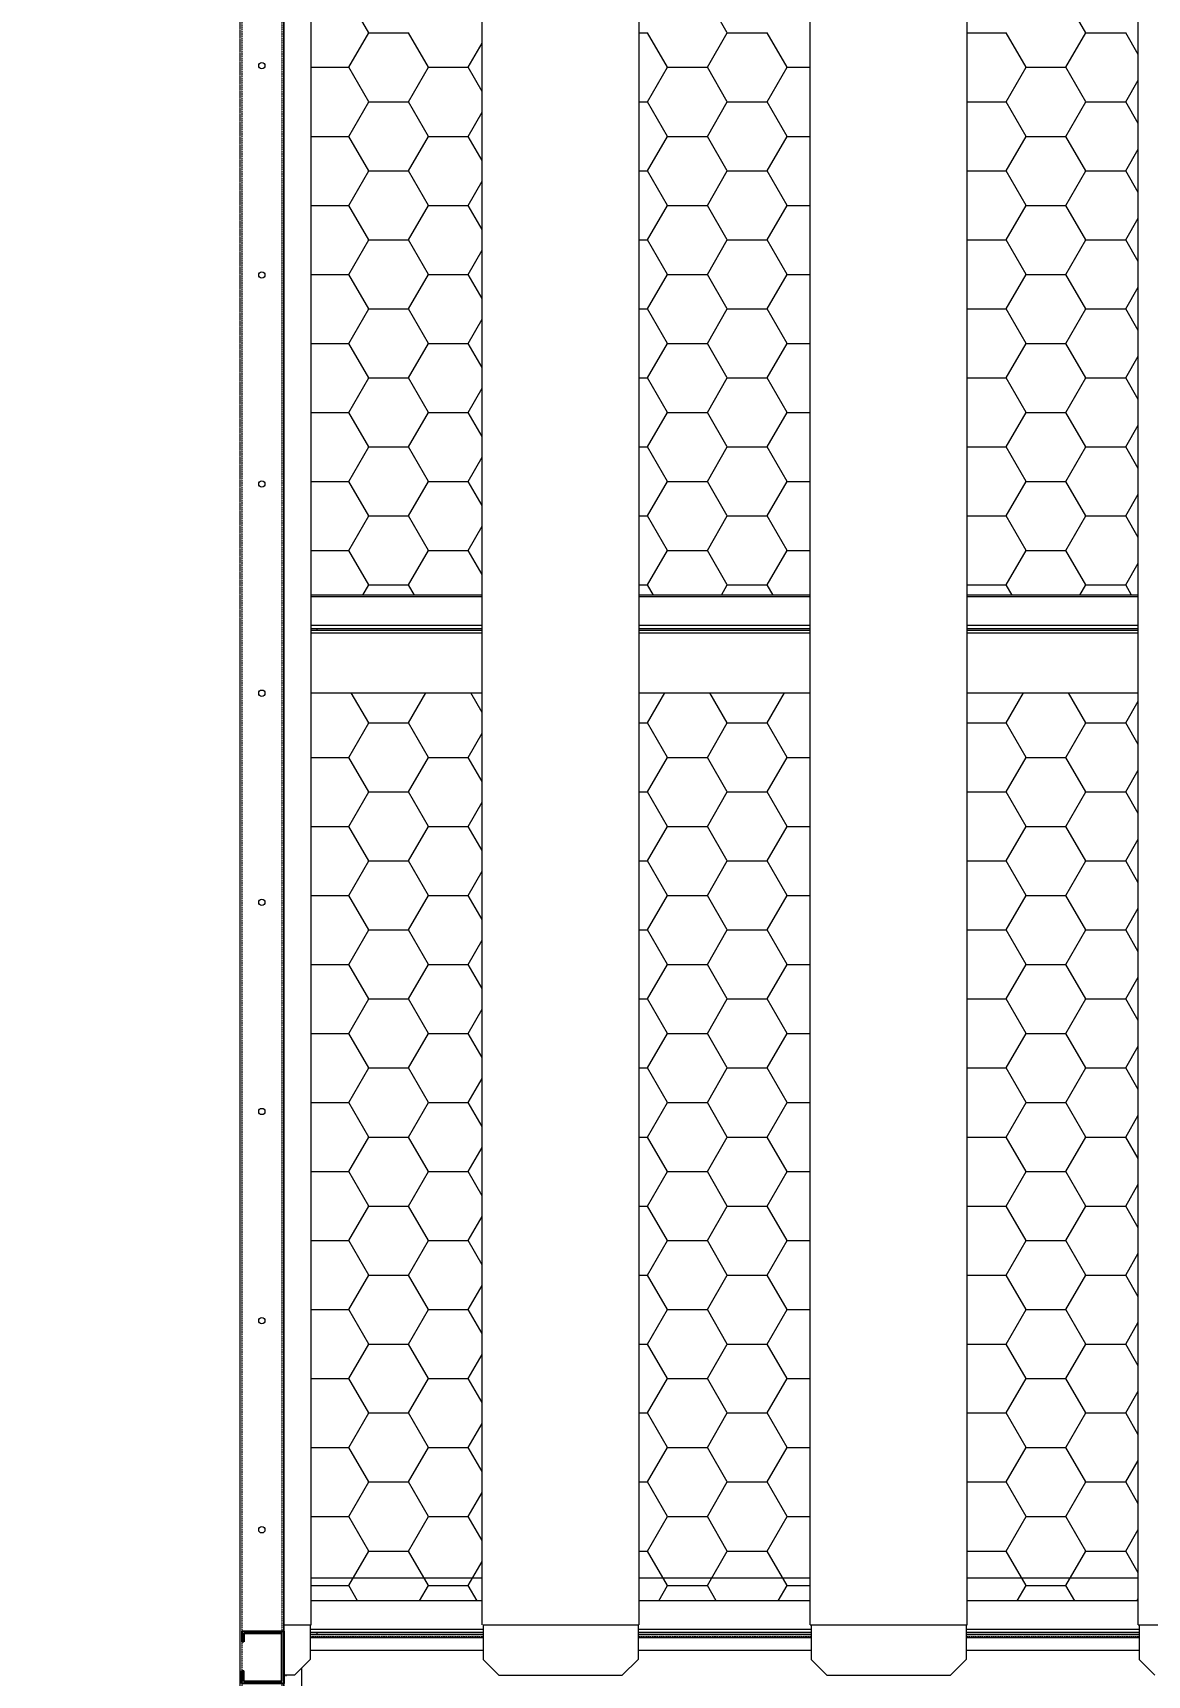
# Model space of a CAD drawing. Header units: millimetres. Extents: x -662642 to 33419, y -141169 to 23423.
# Drawn here: x 4515 to 5581, y 9571 to 11142 of the extents above; entities that cross this region are included whole.
import ezdxf

# ---------------------------------------------------------------- set-up
doc = ezdxf.new("R2010")
doc.units = ezdxf.units.MM
for name, pattern in [('CENTER', [2, 1.25, -0.25, 0.25, -0.25]), ('HIDDEN', [0.375, 0.25, -0.125]), ('HIDDENX2', [0.75, 0.5, -0.25])]:
    doc.linetypes.add(name, pattern=pattern)
doc.layers.add('center', color=1, linetype='CENTER')
doc.layers.add('HIDD', color=2, linetype='HIDDENX2')
doc.styles.get("Standard").update_dxf_attribs({"font": 'arial.ttf'})
doc.dimstyles.new('1.40', dxfattribs={"dimscale": 20, "dimtxt": 1.5, "dimasz": 1, "dimexe": 0.5, "dimexo": 0.5, "dimgap": 0.5, "dimtad": 1, "dimdec": 0, "dimzin": 0, "dimdsep": 46, "dimtxsty": 'Standard', "dimcen": 0, "dimclrd": 2, "dimclre": 2, "dimclrt": 3, "dimadec": 0, "dimazin": 0, "dimtfac": 1, "dimtdec": 0, "dimtmove": 0, "dimatfit": 0, "dimfxl": 1, "dimtolj": 1, "dimtzin": 0, "dimlwd": -1, "dimlwe": -1, "dimarcsym": 0})

# ---------------------------------------------------------------- blocks, each defined once
blk = doc.blocks.new('*D94')
at = {"color": 2, "transparency": 16777216}
for p, q in [((4613.4, 12710.2), (3672.7, 12710.2)), ((3682.7, 12590.2), (3682.7, 9230.2)), ((4613.4, 9110.2), (3672.7, 9110.2))]:
    blk.add_line(p, q, dxfattribs=at)
for points in [[(3662.7, 12590.2), (3702.7, 12590.2), (3682.7, 12710.2)], [(3662.7, 9230.2), (3702.7, 9230.2), (3682.7, 9110.2)]]:
    blk.add_solid(points, dxfattribs=at)
at = {"layer": 'Defpoints', "color": 0, "transparency": 16777216}
for p in [(4713.4, 12710.2), (3682.7, 9110.2), (4713.4, 9110.2)]:
    blk.add_point(p, dxfattribs=at)
at = {"color": 3, "lineweight": 5, "transparency": 16777216, "insert": (3551.2, 10910.2), "char_height": 140, "attachment_point": 5, "rotation": 90}
blk.add_mtext('\\A1;3600', dxfattribs=at)
blk = doc.blocks.new('435')
for p, q in [((-131382, 21088.8), (-131342, 21088.8)), ((-131382, 21088.8), (-131382, 21078.8)), ((-131380, 21078.8), (-131382, 21078.8)), ((-131380, 21086.8), (-131344, 21086.8)), ((-131380, 21086.8), (-131380, 21078.8)), ((-131344, 21086.8), (-131344, 21040.8)), ((-131342, 21088.8), (-131342, 21038.8)), ((-131342, 21088.8), (-131342, 21038.8)), ((-131382, 21038.8), (-131382, 21050.8)), ((-131382, 21050.8), (-131380, 21050.8)), ((-131380, 21040.8), (-131380, 21050.8)), ((-131342, 21038.8), (-131382, 21038.8)), ((-131344, 21040.8), (-131380, 21040.8))]:
    blk.add_line(p, q)
blk = doc.blocks.new('3')
at = {"color": 7, "lineweight": 20}
for p, q in [((4755.4, 12473.6), (4755.4, 9615)), ((4945.1, 10603.9), (4781.6, 10603.9)), ((4945.1, 10602.3), (4781.6, 10602.3)), ((5258.8, 10603.9), (5095.1, 10603.9)), ((5258.8, 10602.3), (5095.1, 10602.3)), ((5572.4, 10603.9), (5408.8, 10603.9)), ((5572.4, 10602.3), (5408.8, 10602.3)), ((4781.6, 10575.2), (4945.1, 10575.2)), ((4781.6, 10572.2), (4945.1, 10572.2)), ((4781.6, 10570.5), (4945.1, 10570.5)), ((5095.1, 10575.2), (5258.8, 10575.2)), ((5095.1, 10572.2), (5258.8, 10572.2)), ((5095.1, 10570.5), (5258.8, 10570.5)), ((5408.8, 10575.2), (5572.4, 10575.2)), ((5408.8, 10572.2), (5572.4, 10572.2)), ((5408.8, 10570.5), (5572.4, 10570.5)), ((4781.6, 10567.9), (4945.1, 10567.9)), ((5095.1, 10567.9), (5258.8, 10567.9)), ((5408.8, 10567.9), (5572.4, 10567.9)), ((4781.6, 10510.6), (4945.1, 10510.6)), ((4781.6, 10510.5), (4945.1, 10510.5)), ((4945.1, 10510.3), (4781.6, 10510.3)), ((5095.1, 10510.6), (5258.8, 10510.6)), ((5095.1, 10510.5), (5258.8, 10510.5)), ((5258.8, 10510.3), (5095.1, 10510.3)), ((5408.8, 10510.6), (5572.4, 10510.6)), ((5408.8, 10510.5), (5572.4, 10510.5)), ((5572.4, 10510.3), (5408.8, 10510.3)), ((4945.1, 9663.9), (4781.6, 9663.9)), ((5258.8, 9663.9), (5095.1, 9663.9)), ((5572.4, 9663.9), (5408.8, 9663.9)), ((4945.1, 9642.3), (4781.6, 9642.3)), ((5258.8, 9642.3), (5095.1, 9642.3)), ((5572.4, 9642.3), (5408.8, 9642.3)), ((4780.6, 9615.2), (4946.1, 9615.2)), ((4780.6, 9612.2), (4946.1, 9612.2)), ((5094.1, 9615.2), (5259.8, 9615.2)), ((5094.1, 9612.2), (5259.8, 9612.2)), ((5407.8, 9615.2), (5573.4, 9615.2)), ((5407.8, 9612.2), (5573.4, 9612.2)), ((4946.1, 9610.2), (4780.6, 9610.2)), ((4946.1, 9606.8), (4780.6, 9606.8)), ((5259.8, 9610.2), (5094.1, 9610.2)), ((5259.8, 9606.8), (5094.1, 9606.8)), ((5573.4, 9610.2), (5407.8, 9610.2)), ((5573.4, 9606.8), (5407.8, 9606.8))]:
    blk.add_line(p, q, dxfattribs=at)
at = {"lineweight": 20}
for p, q in [((4755.4, 9110.2), (4755.4, 12277.2)), ((4781.6, 9619.2), (4781.6, 12277.2)), ((4945.1, 9619.2), (4945.1, 12277.2)), ((5095.1, 9619.2), (5095.1, 12277.2)), ((5258.8, 9619.2), (5258.8, 12277.2)), ((5408.8, 9619.2), (5408.8, 12277.2)), ((5572.4, 9619.2), (5572.4, 12277.2)), ((4755.4, 9619.2), (4781.6, 9619.2)), ((4780.6, 9619.2), (4780.6, 9586.2)), ((4946.1, 9619.2), (4946.1, 9586.2)), ((4946.1, 9619.2), (5094.1, 9619.2)), ((5094.1, 9619.2), (5094.1, 9586.2)), ((5258.8, 9619.2), (5408.8, 9619.2)), ((5259.8, 9619.2), (5259.8, 9586.2)), ((5407.8, 9619.2), (5407.8, 9586.2)), ((5572.4, 9619.2), (5722.4, 9619.2)), ((5573.4, 9619.2), (5573.4, 9586.2)), ((4780.6, 9586.2), (4765.6, 9571.2)), ((4946.1, 9586.2), (4961.1, 9571.2)), ((5094.1, 9586.2), (5079.1, 9571.2)), ((5259.8, 9586.2), (5274.8, 9571.2)), ((5407.8, 9586.2), (5392.8, 9571.2)), ((5573.4, 9586.2), (5588.4, 9571.2)), ((4765.6, 9571.2), (4755.4, 9571.2)), ((4961.1, 9571.2), (5079.1, 9571.2)), ((5274.8, 9571.2), (5392.8, 9571.2))]:
    blk.add_line(p, q, dxfattribs=at)
at = {"color": 7, "linetype": 'Continuous', "lineweight": 20}
for p, q in [((4836.6, 11141.7), (4817.5, 11174.7)), ((5179.5, 11141.7), (5160.4, 11174.7)), ((5522.4, 11141.7), (5503.3, 11174.7)), ((4817.5, 11108.7), (4836.6, 11141.7)), ((4836.6, 11141.7), (4874.7, 11141.7)), ((4893.7, 11108.7), (4874.7, 11141.7)), ((5095.1, 11141.7), (5103.3, 11141.7)), ((5122.3, 11108.7), (5103.3, 11141.7)), ((5160.4, 11108.7), (5179.5, 11141.7)), ((5179.5, 11141.7), (5217.6, 11141.7)), ((5236.6, 11108.7), (5217.6, 11141.7)), ((5408.8, 11141.7), (5446.2, 11141.7)), ((5465.2, 11108.7), (5446.2, 11141.7)), ((5503.3, 11108.7), (5522.4, 11141.7)), ((5522.4, 11141.7), (5560.5, 11141.7)), ((5572.4, 11120.9), (5560.5, 11141.7)), ((4931.8, 11108.7), (4945.1, 11131.8)), ((4781.6, 11108.7), (4817.5, 11108.7)), ((4836.6, 11075.7), (4817.5, 11108.7)), ((4874.7, 11075.7), (4893.7, 11108.7)), ((4893.7, 11108.7), (4931.8, 11108.7)), ((4945.1, 11085.6), (4931.8, 11108.7)), ((5103.3, 11075.7), (5122.3, 11108.7)), ((5122.3, 11108.7), (5160.4, 11108.7)), ((5179.5, 11075.7), (5160.4, 11108.7)), ((5217.6, 11075.7), (5236.6, 11108.7)), ((5236.6, 11108.7), (5258.8, 11108.7)), ((5446.2, 11075.7), (5465.2, 11108.7)), ((5465.2, 11108.7), (5503.3, 11108.7)), ((5522.4, 11075.7), (5503.3, 11108.7)), ((5560.5, 11075.7), (5572.4, 11096.4)), ((4817.5, 11042.7), (4836.6, 11075.7)), ((4836.6, 11075.7), (4874.7, 11075.7)), ((4893.7, 11042.7), (4874.7, 11075.7)), ((5095.1, 11075.7), (5103.3, 11075.7)), ((5122.3, 11042.7), (5103.3, 11075.7)), ((5160.4, 11042.7), (5179.5, 11075.7)), ((5179.5, 11075.7), (5217.6, 11075.7)), ((5236.6, 11042.7), (5217.6, 11075.7)), ((5408.8, 11075.7), (5446.2, 11075.7)), ((5465.2, 11042.7), (5446.2, 11075.7)), ((5503.3, 11042.7), (5522.4, 11075.7)), ((5522.4, 11075.7), (5560.5, 11075.7)), ((5572.4, 11054.9), (5560.5, 11075.7)), ((4931.8, 11042.7), (4945.1, 11065.8)), ((4781.6, 11042.7), (4817.5, 11042.7)), ((4836.6, 11009.7), (4817.5, 11042.7)), ((4874.7, 11009.7), (4893.7, 11042.7)), ((4893.7, 11042.7), (4931.8, 11042.7)), ((4945.1, 11019.6), (4931.8, 11042.7)), ((5103.3, 11009.7), (5122.3, 11042.7)), ((5122.3, 11042.7), (5160.4, 11042.7)), ((5179.5, 11009.7), (5160.4, 11042.7)), ((5217.6, 11009.7), (5236.6, 11042.7)), ((5236.6, 11042.7), (5258.8, 11042.7)), ((5446.2, 11009.7), (5465.2, 11042.7)), ((5465.2, 11042.7), (5503.3, 11042.7)), ((5522.4, 11009.7), (5503.3, 11042.7)), ((5560.5, 11009.7), (5572.4, 11030.4)), ((4817.5, 10976.7), (4836.6, 11009.7)), ((4836.6, 11009.7), (4874.7, 11009.7)), ((4893.7, 10976.7), (4874.7, 11009.7)), ((5095.1, 11009.7), (5103.3, 11009.7)), ((5122.3, 10976.7), (5103.3, 11009.7)), ((5160.4, 10976.7), (5179.5, 11009.7)), ((5179.5, 11009.7), (5217.6, 11009.7)), ((5236.6, 10976.7), (5217.6, 11009.7)), ((5408.8, 11009.7), (5446.2, 11009.7)), ((5465.2, 10976.7), (5446.2, 11009.7)), ((5503.3, 10976.7), (5522.4, 11009.7)), ((5522.4, 11009.7), (5560.5, 11009.7)), ((5572.4, 10988.9), (5560.5, 11009.7)), ((4931.8, 10976.7), (4945.1, 10999.8)), ((4781.6, 10976.7), (4817.5, 10976.7)), ((4836.6, 10943.7), (4817.5, 10976.7)), ((4874.7, 10943.7), (4893.7, 10976.7)), ((4893.7, 10976.7), (4931.8, 10976.7)), ((4945.1, 10953.6), (4931.8, 10976.7)), ((5103.3, 10943.7), (5122.3, 10976.7)), ((5122.3, 10976.7), (5160.4, 10976.7)), ((5179.5, 10943.7), (5160.4, 10976.7)), ((5217.6, 10943.7), (5236.6, 10976.7)), ((5236.6, 10976.7), (5258.8, 10976.7)), ((5446.2, 10943.7), (5465.2, 10976.7)), ((5465.2, 10976.7), (5503.3, 10976.7)), ((5522.4, 10943.7), (5503.3, 10976.7)), ((5560.5, 10943.7), (5572.4, 10964.4)), ((4817.5, 10910.7), (4836.6, 10943.7)), ((4836.6, 10943.7), (4874.7, 10943.7)), ((4893.7, 10910.7), (4874.7, 10943.7)), ((4931.8, 10910.7), (4945.1, 10933.8)), ((5095.1, 10943.7), (5103.3, 10943.7)), ((5122.3, 10910.7), (5103.3, 10943.7)), ((5160.4, 10910.7), (5179.5, 10943.7)), ((5179.5, 10943.7), (5217.6, 10943.7)), ((5236.6, 10910.7), (5217.6, 10943.7)), ((5408.8, 10943.7), (5446.2, 10943.7)), ((5465.2, 10910.7), (5446.2, 10943.7)), ((5503.3, 10910.7), (5522.4, 10943.7)), ((5522.4, 10943.7), (5560.5, 10943.7)), ((5572.4, 10923), (5560.5, 10943.7)), ((4781.6, 10910.7), (4817.5, 10910.7)), ((4836.6, 10877.7), (4817.5, 10910.7)), ((4874.7, 10877.7), (4893.7, 10910.7)), ((4893.7, 10910.7), (4931.8, 10910.7)), ((4945.1, 10887.6), (4931.8, 10910.7)), ((5103.3, 10877.7), (5122.3, 10910.7)), ((5122.3, 10910.7), (5160.4, 10910.7)), ((5179.5, 10877.7), (5160.4, 10910.7)), ((5217.6, 10877.7), (5236.6, 10910.7)), ((5236.6, 10910.7), (5258.8, 10910.7)), ((5446.2, 10877.7), (5465.2, 10910.7)), ((5465.2, 10910.7), (5503.3, 10910.7)), ((5522.4, 10877.7), (5503.3, 10910.7)), ((5560.5, 10877.7), (5572.4, 10898.5)), ((4817.5, 10844.7), (4836.6, 10877.7)), ((4836.6, 10877.7), (4874.7, 10877.7)), ((4893.7, 10844.7), (4874.7, 10877.7)), ((5095.1, 10877.7), (5103.3, 10877.7)), ((5122.3, 10844.7), (5103.3, 10877.7)), ((5160.4, 10844.7), (5179.5, 10877.7)), ((5179.5, 10877.7), (5217.6, 10877.7)), ((5236.6, 10844.7), (5217.6, 10877.7)), ((5408.8, 10877.7), (5446.2, 10877.7)), ((5465.2, 10844.7), (5446.2, 10877.7)), ((5503.3, 10844.7), (5522.4, 10877.7)), ((5522.4, 10877.7), (5560.5, 10877.7)), ((5572.4, 10857), (5560.5, 10877.7)), ((4931.8, 10844.7), (4945.1, 10867.8)), ((4781.6, 10844.7), (4817.5, 10844.7)), ((4836.6, 10811.7), (4817.5, 10844.7)), ((4874.7, 10811.7), (4893.7, 10844.7)), ((4893.7, 10844.7), (4931.8, 10844.7)), ((4945.1, 10821.6), (4931.8, 10844.7)), ((5103.3, 10811.7), (5122.3, 10844.7)), ((5122.3, 10844.7), (5160.4, 10844.7)), ((5179.5, 10811.7), (5160.4, 10844.7)), ((5217.6, 10811.7), (5236.6, 10844.7)), ((5236.6, 10844.7), (5258.8, 10844.7)), ((5446.2, 10811.7), (5465.2, 10844.7)), ((5465.2, 10844.7), (5503.3, 10844.7)), ((5522.4, 10811.7), (5503.3, 10844.7)), ((5560.5, 10811.7), (5572.4, 10832.5)), ((4817.5, 10778.7), (4836.6, 10811.7)), ((4836.6, 10811.7), (4874.7, 10811.7)), ((4893.7, 10778.7), (4874.7, 10811.7)), ((5095.1, 10811.7), (5103.3, 10811.7)), ((5122.3, 10778.7), (5103.3, 10811.7)), ((5160.4, 10778.7), (5179.5, 10811.7)), ((5179.5, 10811.7), (5217.6, 10811.7)), ((5236.6, 10778.7), (5217.6, 10811.7)), ((5408.8, 10811.7), (5446.2, 10811.7)), ((5465.2, 10778.7), (5446.2, 10811.7)), ((5503.3, 10778.7), (5522.4, 10811.7)), ((5522.4, 10811.7), (5560.5, 10811.7)), ((5572.4, 10791), (5560.5, 10811.7)), ((4931.8, 10778.7), (4945.1, 10801.8)), ((4781.6, 10778.7), (4817.5, 10778.7)), ((4836.6, 10745.7), (4817.5, 10778.7)), ((4874.7, 10745.7), (4893.7, 10778.7)), ((4893.7, 10778.7), (4931.8, 10778.7)), ((4945.1, 10755.6), (4931.8, 10778.7)), ((5103.3, 10745.7), (5122.3, 10778.7)), ((5122.3, 10778.7), (5160.4, 10778.7)), ((5179.5, 10745.7), (5160.4, 10778.7)), ((5217.6, 10745.7), (5236.6, 10778.7)), ((5236.6, 10778.7), (5258.8, 10778.7)), ((5446.2, 10745.7), (5465.2, 10778.7)), ((5465.2, 10778.7), (5503.3, 10778.7)), ((5522.4, 10745.7), (5503.3, 10778.7)), ((5560.5, 10745.7), (5572.4, 10766.5)), ((4817.5, 10712.7), (4836.6, 10745.7)), ((4836.6, 10745.7), (4874.7, 10745.7)), ((4893.7, 10712.7), (4874.7, 10745.7)), ((5095.1, 10745.7), (5103.3, 10745.7)), ((5122.3, 10712.7), (5103.3, 10745.7)), ((5160.4, 10712.7), (5179.5, 10745.7)), ((5179.5, 10745.7), (5217.6, 10745.7)), ((5236.6, 10712.7), (5217.6, 10745.7)), ((5408.8, 10745.7), (5446.2, 10745.7)), ((5465.2, 10712.7), (5446.2, 10745.7)), ((5503.3, 10712.7), (5522.4, 10745.7)), ((5522.4, 10745.7), (5560.5, 10745.7)), ((5572.4, 10725), (5560.5, 10745.7)), ((4931.8, 10712.7), (4945.1, 10735.8)), ((4781.6, 10712.7), (4817.5, 10712.7)), ((4836.6, 10679.7), (4817.5, 10712.7)), ((4874.7, 10679.7), (4893.7, 10712.7)), ((4893.7, 10712.7), (4931.8, 10712.7)), ((4945.1, 10689.6), (4931.8, 10712.7)), ((5103.3, 10679.7), (5122.3, 10712.7)), ((5122.3, 10712.7), (5160.4, 10712.7)), ((5179.5, 10679.7), (5160.4, 10712.7)), ((5217.6, 10679.7), (5236.6, 10712.7)), ((5236.6, 10712.7), (5258.8, 10712.7)), ((5446.2, 10679.7), (5465.2, 10712.7)), ((5465.2, 10712.7), (5503.3, 10712.7)), ((5522.4, 10679.7), (5503.3, 10712.7)), ((5560.5, 10679.7), (5572.4, 10700.5)), ((4817.5, 10646.7), (4836.6, 10679.7)), ((4836.6, 10679.7), (4874.7, 10679.7)), ((4893.7, 10646.7), (4874.7, 10679.7)), ((5095.1, 10679.7), (5103.3, 10679.7)), ((5122.3, 10646.7), (5103.3, 10679.7)), ((5160.4, 10646.7), (5179.5, 10679.7)), ((5179.5, 10679.7), (5217.6, 10679.7)), ((5236.6, 10646.7), (5217.6, 10679.7)), ((5408.8, 10679.7), (5446.2, 10679.7)), ((5465.2, 10646.7), (5446.2, 10679.7)), ((5503.3, 10646.7), (5522.4, 10679.7)), ((5522.4, 10679.7), (5560.5, 10679.7)), ((5572.4, 10659), (5560.5, 10679.7)), ((4931.8, 10646.7), (4945.1, 10669.8)), ((4781.6, 10646.7), (4817.5, 10646.7)), ((4836.6, 10613.7), (4817.5, 10646.7)), ((4874.7, 10613.7), (4893.7, 10646.7)), ((4893.7, 10646.7), (4931.8, 10646.7)), ((4945.1, 10623.7), (4931.8, 10646.7)), ((5103.3, 10613.7), (5122.3, 10646.7)), ((5122.3, 10646.7), (5160.4, 10646.7)), ((5179.5, 10613.7), (5160.4, 10646.7)), ((5217.6, 10613.7), (5236.6, 10646.7)), ((5236.6, 10646.7), (5258.8, 10646.7)), ((5446.2, 10613.7), (5465.2, 10646.7)), ((5465.2, 10646.7), (5503.3, 10646.7)), ((5522.4, 10613.7), (5503.3, 10646.7)), ((5560.5, 10613.7), (5572.4, 10634.5)), ((4830.9, 10603.9), (4836.6, 10613.7)), ((4836.6, 10613.7), (4874.7, 10613.7)), ((4880.3, 10603.9), (4874.7, 10613.7)), ((5095.1, 10613.7), (5103.3, 10613.7)), ((5108.9, 10603.9), (5103.3, 10613.7)), ((5173.8, 10603.9), (5179.5, 10613.7)), ((5179.5, 10613.7), (5217.6, 10613.7)), ((5223.2, 10603.9), (5217.6, 10613.7)), ((5408.8, 10613.7), (5446.2, 10613.7)), ((5451.8, 10603.9), (5446.2, 10613.7)), ((5516.7, 10603.9), (5522.4, 10613.7)), ((5522.4, 10613.7), (5560.5, 10613.7)), ((5566.1, 10603.9), (5560.5, 10613.7)), ((4836.6, 10481.8), (4819.9, 10510.6)), ((4874.7, 10481.8), (4891.3, 10510.6)), ((4945.1, 10491.7), (4934.2, 10510.6)), ((5103.3, 10481.8), (5119.9, 10510.6)), ((5179.5, 10481.8), (5162.8, 10510.6)), ((5217.6, 10481.8), (5234.2, 10510.6)), ((5446.2, 10481.8), (5462.8, 10510.6)), ((5522.4, 10481.8), (5505.7, 10510.6)), ((5560.5, 10481.8), (5572.4, 10502.5)), ((4817.5, 10448.8), (4836.6, 10481.8)), ((4836.6, 10481.8), (4874.7, 10481.8)), ((4893.7, 10448.8), (4874.7, 10481.8)), ((5095.1, 10481.8), (5103.3, 10481.8)), ((5122.3, 10448.8), (5103.3, 10481.8)), ((5160.4, 10448.8), (5179.5, 10481.8)), ((5179.5, 10481.8), (5217.6, 10481.8)), ((5236.6, 10448.8), (5217.6, 10481.8)), ((5408.8, 10481.8), (5446.2, 10481.8)), ((5465.2, 10448.8), (5446.2, 10481.8)), ((5503.3, 10448.8), (5522.4, 10481.8)), ((5522.4, 10481.8), (5560.5, 10481.8)), ((5572.4, 10461), (5560.5, 10481.8)), ((4931.8, 10448.8), (4945.1, 10471.9)), ((4781.6, 10448.8), (4817.5, 10448.8)), ((4836.6, 10415.8), (4817.5, 10448.8)), ((4874.7, 10415.8), (4893.7, 10448.8)), ((4893.7, 10448.8), (4931.8, 10448.8)), ((4945.1, 10425.7), (4931.8, 10448.8)), ((5103.3, 10415.8), (5122.3, 10448.8)), ((5122.3, 10448.8), (5160.4, 10448.8)), ((5179.5, 10415.8), (5160.4, 10448.8)), ((5217.6, 10415.8), (5236.6, 10448.8)), ((5236.6, 10448.8), (5258.8, 10448.8)), ((5446.2, 10415.8), (5465.2, 10448.8)), ((5465.2, 10448.8), (5503.3, 10448.8)), ((5522.4, 10415.8), (5503.3, 10448.8)), ((5560.5, 10415.8), (5572.4, 10436.5)), ((4817.5, 10382.8), (4836.6, 10415.8)), ((4836.6, 10415.8), (4874.7, 10415.8)), ((4893.7, 10382.8), (4874.7, 10415.8)), ((5095.1, 10415.8), (5103.3, 10415.8)), ((5122.3, 10382.8), (5103.3, 10415.8)), ((5160.4, 10382.8), (5179.5, 10415.8)), ((5179.5, 10415.8), (5217.6, 10415.8)), ((5236.6, 10382.8), (5217.6, 10415.8)), ((5408.8, 10415.8), (5446.2, 10415.8)), ((5465.2, 10382.8), (5446.2, 10415.8)), ((5503.3, 10382.8), (5522.4, 10415.8)), ((5522.4, 10415.8), (5560.5, 10415.8)), ((5572.4, 10395), (5560.5, 10415.8)), ((4931.8, 10382.8), (4945.1, 10405.9)), ((4781.6, 10382.8), (4817.5, 10382.8)), ((4836.6, 10349.8), (4817.5, 10382.8)), ((4874.7, 10349.8), (4893.7, 10382.8)), ((4893.7, 10382.8), (4931.8, 10382.8)), ((4945.1, 10359.7), (4931.8, 10382.8)), ((5103.3, 10349.8), (5122.3, 10382.8)), ((5122.3, 10382.8), (5160.4, 10382.8)), ((5179.5, 10349.8), (5160.4, 10382.8)), ((5217.6, 10349.8), (5236.6, 10382.8)), ((5236.6, 10382.8), (5258.8, 10382.8)), ((5446.2, 10349.8), (5465.2, 10382.8)), ((5465.2, 10382.8), (5503.3, 10382.8)), ((5522.4, 10349.8), (5503.3, 10382.8)), ((5560.5, 10349.8), (5572.4, 10370.5)), ((4817.5, 10316.8), (4836.6, 10349.8)), ((4836.6, 10349.8), (4874.7, 10349.8)), ((4893.7, 10316.8), (4874.7, 10349.8)), ((5095.1, 10349.8), (5103.3, 10349.8)), ((5122.3, 10316.8), (5103.3, 10349.8)), ((5160.4, 10316.8), (5179.5, 10349.8)), ((5179.5, 10349.8), (5217.6, 10349.8)), ((5236.6, 10316.8), (5217.6, 10349.8)), ((5408.8, 10349.8), (5446.2, 10349.8)), ((5465.2, 10316.8), (5446.2, 10349.8)), ((5503.3, 10316.8), (5522.4, 10349.8)), ((5522.4, 10349.8), (5560.5, 10349.8)), ((5572.4, 10329), (5560.5, 10349.8)), ((4931.8, 10316.8), (4945.1, 10339.9)), ((4781.6, 10316.8), (4817.5, 10316.8)), ((4836.6, 10283.8), (4817.5, 10316.8)), ((4874.7, 10283.8), (4893.7, 10316.8)), ((4893.7, 10316.8), (4931.8, 10316.8)), ((4945.1, 10293.7), (4931.8, 10316.8)), ((5103.3, 10283.8), (5122.3, 10316.8)), ((5122.3, 10316.8), (5160.4, 10316.8)), ((5179.5, 10283.8), (5160.4, 10316.8)), ((5217.6, 10283.8), (5236.6, 10316.8)), ((5236.6, 10316.8), (5258.8, 10316.8)), ((5446.2, 10283.8), (5465.2, 10316.8)), ((5465.2, 10316.8), (5503.3, 10316.8)), ((5522.4, 10283.8), (5503.3, 10316.8)), ((5560.5, 10283.8), (5572.4, 10304.5)), ((4817.5, 10250.8), (4836.6, 10283.8)), ((4836.6, 10283.8), (4874.7, 10283.8)), ((4893.7, 10250.8), (4874.7, 10283.8)), ((4931.8, 10250.8), (4945.1, 10273.9)), ((5095.1, 10283.8), (5103.3, 10283.8)), ((5122.3, 10250.8), (5103.3, 10283.8)), ((5160.4, 10250.8), (5179.5, 10283.8)), ((5179.5, 10283.8), (5217.6, 10283.8)), ((5236.6, 10250.8), (5217.6, 10283.8)), ((5408.8, 10283.8), (5446.2, 10283.8)), ((5465.2, 10250.8), (5446.2, 10283.8)), ((5503.3, 10250.8), (5522.4, 10283.8)), ((5522.4, 10283.8), (5560.5, 10283.8)), ((5572.4, 10263), (5560.5, 10283.8)), ((4781.6, 10250.8), (4817.5, 10250.8)), ((4836.6, 10217.8), (4817.5, 10250.8)), ((4874.7, 10217.8), (4893.7, 10250.8)), ((4893.7, 10250.8), (4931.8, 10250.8)), ((4945.1, 10227.7), (4931.8, 10250.8)), ((5103.3, 10217.8), (5122.3, 10250.8)), ((5122.3, 10250.8), (5160.4, 10250.8)), ((5179.5, 10217.8), (5160.4, 10250.8)), ((5217.6, 10217.8), (5236.6, 10250.8)), ((5236.6, 10250.8), (5258.8, 10250.8)), ((5446.2, 10217.8), (5465.2, 10250.8)), ((5465.2, 10250.8), (5503.3, 10250.8)), ((5522.4, 10217.8), (5503.3, 10250.8)), ((5560.5, 10217.8), (5572.4, 10238.5)), ((4817.5, 10184.8), (4836.6, 10217.8)), ((4836.6, 10217.8), (4874.7, 10217.8)), ((4893.7, 10184.8), (4874.7, 10217.8)), ((5095.1, 10217.8), (5103.3, 10217.8)), ((5122.3, 10184.8), (5103.3, 10217.8)), ((5160.4, 10184.8), (5179.5, 10217.8)), ((5179.5, 10217.8), (5217.6, 10217.8)), ((5236.6, 10184.8), (5217.6, 10217.8)), ((5408.8, 10217.8), (5446.2, 10217.8)), ((5465.2, 10184.8), (5446.2, 10217.8)), ((5503.3, 10184.8), (5522.4, 10217.8)), ((5522.4, 10217.8), (5560.5, 10217.8)), ((5572.4, 10197.1), (5560.5, 10217.8)), ((4931.8, 10184.8), (4945.1, 10207.9)), ((4781.6, 10184.8), (4817.5, 10184.8)), ((4836.6, 10151.8), (4817.5, 10184.8)), ((4874.7, 10151.8), (4893.7, 10184.8)), ((4893.7, 10184.8), (4931.8, 10184.8)), ((4945.1, 10161.7), (4931.8, 10184.8)), ((5103.3, 10151.8), (5122.3, 10184.8)), ((5122.3, 10184.8), (5160.4, 10184.8)), ((5179.5, 10151.8), (5160.4, 10184.8)), ((5217.6, 10151.8), (5236.6, 10184.8)), ((5236.6, 10184.8), (5258.8, 10184.8)), ((5446.2, 10151.8), (5465.2, 10184.8)), ((5465.2, 10184.8), (5503.3, 10184.8)), ((5522.4, 10151.8), (5503.3, 10184.8)), ((5560.5, 10151.8), (5572.4, 10172.6)), ((4817.5, 10118.8), (4836.6, 10151.8)), ((4836.6, 10151.8), (4874.7, 10151.8)), ((4893.7, 10118.8), (4874.7, 10151.8)), ((5095.1, 10151.8), (5103.3, 10151.8)), ((5122.3, 10118.8), (5103.3, 10151.8)), ((5160.4, 10118.8), (5179.5, 10151.8)), ((5179.5, 10151.8), (5217.6, 10151.8)), ((5236.6, 10118.8), (5217.6, 10151.8)), ((5408.8, 10151.8), (5446.2, 10151.8)), ((5465.2, 10118.8), (5446.2, 10151.8)), ((5503.3, 10118.8), (5522.4, 10151.8)), ((5522.4, 10151.8), (5560.5, 10151.8)), ((5572.4, 10131.1), (5560.5, 10151.8)), ((4931.8, 10118.8), (4945.1, 10141.9)), ((4781.6, 10118.8), (4817.5, 10118.8)), ((4836.6, 10085.8), (4817.5, 10118.8)), ((4874.7, 10085.8), (4893.7, 10118.8)), ((4893.7, 10118.8), (4931.8, 10118.8)), ((4945.1, 10095.7), (4931.8, 10118.8)), ((5103.3, 10085.8), (5122.3, 10118.8)), ((5122.3, 10118.8), (5160.4, 10118.8)), ((5179.5, 10085.8), (5160.4, 10118.8)), ((5217.6, 10085.8), (5236.6, 10118.8)), ((5236.6, 10118.8), (5258.8, 10118.8)), ((5446.2, 10085.8), (5465.2, 10118.8)), ((5465.2, 10118.8), (5503.3, 10118.8)), ((5522.4, 10085.8), (5503.3, 10118.8)), ((5560.5, 10085.8), (5572.4, 10106.6)), ((4817.5, 10052.8), (4836.6, 10085.8)), ((4836.6, 10085.8), (4874.7, 10085.8)), ((4893.7, 10052.8), (4874.7, 10085.8)), ((5095.1, 10085.8), (5103.3, 10085.8)), ((5122.3, 10052.8), (5103.3, 10085.8)), ((5160.4, 10052.8), (5179.5, 10085.8)), ((5179.5, 10085.8), (5217.6, 10085.8)), ((5236.6, 10052.8), (5217.6, 10085.8)), ((5408.8, 10085.8), (5446.2, 10085.8)), ((5465.2, 10052.8), (5446.2, 10085.8)), ((5503.3, 10052.8), (5522.4, 10085.8)), ((5522.4, 10085.8), (5560.5, 10085.8)), ((5572.4, 10065.1), (5560.5, 10085.8)), ((4931.8, 10052.8), (4945.1, 10075.9)), ((4781.6, 10052.8), (4817.5, 10052.8)), ((4836.6, 10019.8), (4817.5, 10052.8)), ((4874.7, 10019.8), (4893.7, 10052.8)), ((4893.7, 10052.8), (4931.8, 10052.8)), ((4945.1, 10029.7), (4931.8, 10052.8)), ((5103.3, 10019.8), (5122.3, 10052.8)), ((5122.3, 10052.8), (5160.4, 10052.8)), ((5179.5, 10019.8), (5160.4, 10052.8)), ((5217.6, 10019.8), (5236.6, 10052.8)), ((5236.6, 10052.8), (5258.8, 10052.8)), ((5446.2, 10019.8), (5465.2, 10052.8)), ((5465.2, 10052.8), (5503.3, 10052.8)), ((5522.4, 10019.8), (5503.3, 10052.8)), ((5560.5, 10019.8), (5572.4, 10040.6)), ((4817.5, 9986.8), (4836.6, 10019.8)), ((4836.6, 10019.8), (4874.7, 10019.8)), ((4893.7, 9986.8), (4874.7, 10019.8)), ((5095.1, 10019.8), (5103.3, 10019.8)), ((5122.3, 9986.8), (5103.3, 10019.8)), ((5160.4, 9986.8), (5179.5, 10019.8)), ((5179.5, 10019.8), (5217.6, 10019.8)), ((5236.6, 9986.8), (5217.6, 10019.8)), ((5408.8, 10019.8), (5446.2, 10019.8)), ((5465.2, 9986.8), (5446.2, 10019.8)), ((5503.3, 9986.8), (5522.4, 10019.8)), ((5522.4, 10019.8), (5560.5, 10019.8)), ((5572.4, 9999.1), (5560.5, 10019.8)), ((4931.8, 9986.8), (4945.1, 10009.9)), ((4781.6, 9986.8), (4817.5, 9986.8)), ((4836.6, 9953.8), (4817.5, 9986.8)), ((4874.7, 9953.8), (4893.7, 9986.8)), ((4893.7, 9986.8), (4931.8, 9986.8)), ((4945.1, 9963.7), (4931.8, 9986.8)), ((5103.3, 9953.8), (5122.3, 9986.8)), ((5122.3, 9986.8), (5160.4, 9986.8)), ((5179.5, 9953.8), (5160.4, 9986.8)), ((5217.6, 9953.8), (5236.6, 9986.8)), ((5236.6, 9986.8), (5258.8, 9986.8)), ((5446.2, 9953.8), (5465.2, 9986.8)), ((5465.2, 9986.8), (5503.3, 9986.8)), ((5522.4, 9953.8), (5503.3, 9986.8)), ((5560.5, 9953.8), (5572.4, 9974.6)), ((4817.5, 9920.8), (4836.6, 9953.8)), ((4836.6, 9953.8), (4874.7, 9953.8)), ((4893.7, 9920.8), (4874.7, 9953.8)), ((4931.8, 9920.8), (4945.1, 9943.9)), ((5095.1, 9953.8), (5103.3, 9953.8)), ((5122.3, 9920.8), (5103.3, 9953.8)), ((5160.4, 9920.8), (5179.5, 9953.8)), ((5179.5, 9953.8), (5217.6, 9953.8)), ((5236.6, 9920.8), (5217.6, 9953.8)), ((5408.8, 9953.8), (5446.2, 9953.8)), ((5465.2, 9920.8), (5446.2, 9953.8)), ((5503.3, 9920.8), (5522.4, 9953.8)), ((5522.4, 9953.8), (5560.5, 9953.8)), ((5572.4, 9933.1), (5560.5, 9953.8)), ((4781.6, 9920.8), (4817.5, 9920.8)), ((4836.6, 9887.8), (4817.5, 9920.8)), ((4874.7, 9887.8), (4893.7, 9920.8)), ((4893.7, 9920.8), (4931.8, 9920.8)), ((4945.1, 9897.8), (4931.8, 9920.8)), ((5103.3, 9887.8), (5122.3, 9920.8)), ((5122.3, 9920.8), (5160.4, 9920.8)), ((5179.5, 9887.8), (5160.4, 9920.8)), ((5217.6, 9887.8), (5236.6, 9920.8)), ((5236.6, 9920.8), (5258.8, 9920.8)), ((5446.2, 9887.8), (5465.2, 9920.8)), ((5465.2, 9920.8), (5503.3, 9920.8)), ((5522.4, 9887.8), (5503.3, 9920.8)), ((5560.5, 9887.8), (5572.4, 9908.6)), ((4817.5, 9854.8), (4836.6, 9887.8)), ((4836.6, 9887.8), (4874.7, 9887.8)), ((4893.7, 9854.8), (4874.7, 9887.8)), ((5095.1, 9887.8), (5103.3, 9887.8)), ((5122.3, 9854.8), (5103.3, 9887.8)), ((5160.4, 9854.8), (5179.5, 9887.8)), ((5179.5, 9887.8), (5217.6, 9887.8)), ((5236.6, 9854.8), (5217.6, 9887.8)), ((5408.8, 9887.8), (5446.2, 9887.8)), ((5465.2, 9854.8), (5446.2, 9887.8)), ((5503.3, 9854.8), (5522.4, 9887.8)), ((5522.4, 9887.8), (5560.5, 9887.8)), ((5572.4, 9867.1), (5560.5, 9887.8)), ((4931.8, 9854.8), (4945.1, 9877.9)), ((4781.6, 9854.8), (4817.5, 9854.8)), ((4836.6, 9821.9), (4817.5, 9854.8)), ((4874.7, 9821.9), (4893.7, 9854.8)), ((4893.7, 9854.8), (4931.8, 9854.8)), ((4945.1, 9831.8), (4931.8, 9854.8)), ((5103.3, 9821.9), (5122.3, 9854.8)), ((5122.3, 9854.8), (5160.4, 9854.8)), ((5179.5, 9821.9), (5160.4, 9854.8)), ((5217.6, 9821.9), (5236.6, 9854.8)), ((5236.6, 9854.8), (5258.8, 9854.8)), ((5446.2, 9821.9), (5465.2, 9854.8)), ((5465.2, 9854.8), (5503.3, 9854.8)), ((5522.4, 9821.9), (5503.3, 9854.8)), ((5560.5, 9821.9), (5572.4, 9842.6)), ((4817.5, 9788.9), (4836.6, 9821.9)), ((4836.6, 9821.9), (4874.7, 9821.9)), ((4893.7, 9788.9), (4874.7, 9821.9)), ((5095.1, 9821.9), (5103.3, 9821.9)), ((5122.3, 9788.9), (5103.3, 9821.9)), ((5160.4, 9788.9), (5179.5, 9821.9)), ((5179.5, 9821.9), (5217.6, 9821.9)), ((5236.6, 9788.9), (5217.6, 9821.9)), ((5408.8, 9821.9), (5446.2, 9821.9)), ((5465.2, 9788.9), (5446.2, 9821.9)), ((5503.3, 9788.9), (5522.4, 9821.9)), ((5522.4, 9821.9), (5560.5, 9821.9)), ((5572.4, 9801.1), (5560.5, 9821.9)), ((4931.8, 9788.9), (4945.1, 9811.9)), ((4781.6, 9788.9), (4817.5, 9788.9)), ((4836.6, 9755.9), (4817.5, 9788.9)), ((4874.7, 9755.9), (4893.7, 9788.9)), ((4893.7, 9788.9), (4931.8, 9788.9)), ((4945.1, 9765.8), (4931.8, 9788.9)), ((5103.3, 9755.9), (5122.3, 9788.9)), ((5122.3, 9788.9), (5160.4, 9788.9)), ((5179.5, 9755.9), (5160.4, 9788.9)), ((5217.6, 9755.9), (5236.6, 9788.9)), ((5236.6, 9788.9), (5258.8, 9788.9)), ((5446.2, 9755.9), (5465.2, 9788.9)), ((5465.2, 9788.9), (5503.3, 9788.9)), ((5522.4, 9755.9), (5503.3, 9788.9)), ((5560.5, 9755.9), (5572.4, 9776.6)), ((4817.5, 9722.9), (4836.6, 9755.9)), ((4836.6, 9755.9), (4874.7, 9755.9)), ((4893.7, 9722.9), (4874.7, 9755.9)), ((5095.1, 9755.9), (5103.3, 9755.9)), ((5122.3, 9722.9), (5103.3, 9755.9)), ((5160.4, 9722.9), (5179.5, 9755.9)), ((5179.5, 9755.9), (5217.6, 9755.9)), ((5236.6, 9722.9), (5217.6, 9755.9)), ((5408.8, 9755.9), (5446.2, 9755.9)), ((5465.2, 9722.9), (5446.2, 9755.9)), ((5503.3, 9722.9), (5522.4, 9755.9)), ((5522.4, 9755.9), (5560.5, 9755.9)), ((5572.4, 9735.1), (5560.5, 9755.9)), ((4931.8, 9722.9), (4945.1, 9745.9)), ((4781.6, 9722.9), (4817.5, 9722.9)), ((4836.6, 9689.9), (4817.5, 9722.9)), ((4874.7, 9689.9), (4893.7, 9722.9)), ((4893.7, 9722.9), (4931.8, 9722.9)), ((4945.1, 9699.8), (4931.8, 9722.9)), ((5103.3, 9689.9), (5122.3, 9722.9)), ((5122.3, 9722.9), (5160.4, 9722.9)), ((5179.5, 9689.9), (5160.4, 9722.9)), ((5217.6, 9689.9), (5236.6, 9722.9)), ((5236.6, 9722.9), (5258.8, 9722.9)), ((5446.2, 9689.9), (5465.2, 9722.9)), ((5465.2, 9722.9), (5503.3, 9722.9)), ((5522.4, 9689.9), (5503.3, 9722.9)), ((5560.5, 9689.9), (5572.4, 9710.6)), ((4817.5, 9656.9), (4836.6, 9689.9)), ((4836.6, 9689.9), (4874.7, 9689.9)), ((4893.7, 9656.9), (4874.7, 9689.9)), ((4931.8, 9656.9), (4945.1, 9680)), ((5095.1, 9689.9), (5103.3, 9689.9)), ((5122.3, 9656.9), (5103.3, 9689.9)), ((5160.4, 9656.9), (5179.5, 9689.9)), ((5179.5, 9689.9), (5217.6, 9689.9)), ((5236.6, 9656.9), (5217.6, 9689.9)), ((5408.8, 9689.9), (5446.2, 9689.9)), ((5465.2, 9656.9), (5446.2, 9689.9)), ((5503.3, 9656.9), (5522.4, 9689.9)), ((5522.4, 9689.9), (5560.5, 9689.9)), ((5572.4, 9669.1), (5560.5, 9689.9)), ((4781.6, 9656.9), (4817.5, 9656.9)), ((4825.9, 9642.3), (4817.5, 9656.9)), ((4885.3, 9642.3), (4893.7, 9656.9)), ((4893.7, 9656.9), (4931.8, 9656.9)), ((4940.2, 9642.3), (4931.8, 9656.9)), ((5113.9, 9642.3), (5122.3, 9656.9)), ((5122.3, 9656.9), (5160.4, 9656.9)), ((5168.8, 9642.3), (5160.4, 9656.9)), ((5228.2, 9642.3), (5236.6, 9656.9)), ((5236.6, 9656.9), (5258.8, 9656.9)), ((5456.8, 9642.3), (5465.2, 9656.9)), ((5465.2, 9656.9), (5503.3, 9656.9)), ((5511.7, 9642.3), (5503.3, 9656.9)), ((5571.1, 9642.3), (5572.4, 9644.6))]:
    blk.add_line(p, q, dxfattribs=at)
at = {"color": 7, "lineweight": 20, "ltscale": 0.44375}
blk.add_line((4713.4, 10576.4), (4713.4, 9511.4), dxfattribs=at)
at = {"color": 7, "lineweight": 20, "ltscale": 0.000708333}
blk.add_line((4787.4, 10570.5), (4787.4, 10572.2), dxfattribs=at)
at = {"color": 7, "lineweight": 20, "ltscale": 0.000833333}
blk.add_line((4787.4, 9610.2), (4787.4, 9612.2), dxfattribs=at)
at = {"color": 7, "lineweight": 20, "ltscale": 0.00121}
blk.add_line((5094.1, 9612.2), (5094.1, 9612.2), dxfattribs=at)
at = {"color": 7, "lineweight": 20, "ltscale": 0.2055}
blk.add_line((4755.4, 9113.6), (4755.4, 9606.8), dxfattribs=at)
at = {"color": 7, "lineweight": 20, "ltscale": 0.201042}
blk.add_line((4713.4, 9594.4), (4713.4, 9111.9), dxfattribs=at)
at = {"color": 7, "lineweight": 20, "ltscale": 0.307}
for p, q in [((4780.6, 9595.2), (4946.1, 9595.2)), ((5094.1, 9595.2), (5259.8, 9595.2)), ((5407.8, 9595.2), (5573.4, 9595.2))]:
    blk.add_line(p, q, dxfattribs=at)
at = {"color": 7, "lineweight": 20, "ltscale": 0.194167}
blk.add_line((4772.4, 9578), (4772.4, 9127.2), dxfattribs=at)
at = {"color": 0, "lineweight": 20}
for points in [[(4781.6, 10510.6), (4945.1, 10510.6)], [(5095.1, 10510.6), (5258.8, 10510.6)], [(5408.8, 10510.6), (5572.4, 10510.6)], [(4945.1, 9642.3), (4781.6, 9642.3)], [(5258.8, 9642.3), (5095.1, 9642.3)], [(5572.4, 9642.3), (5408.8, 9642.3)]]:
    blk.add_lwpolyline(points, dxfattribs=at)
at = {"color": 7, "lineweight": 20}
for centre in [(4734.4, 11110.2), (4734.4, 10910.2), (4734.4, 10710.2), (4734.4, 10510.2), (4734.4, 10310.2), (4734.4, 10110.2), (4734.4, 9910.2), (4734.4, 9710.2)]:
    blk.add_circle(centre, 3, dxfattribs=at)
at = {"layer": 'center', "lineweight": 20}
for p, q in [((4713.4, 12710.2), (4713.4, 9110.2)), ((4755.4, 12710.2), (4755.4, 9110.2)), ((4780.6, 9610.2), (4946.1, 9610.2)), ((5094.1, 9610.2), (5259.8, 9610.2)), ((5407.8, 9610.2), (5573.4, 9610.2))]:
    blk.add_line(p, q, dxfattribs=at)
at = {"layer": 'HIDD', "linetype": 'HIDDEN', "lineweight": 20}
for p, q in [((4715.4, 12708.2), (4715.4, 9112.2)), ((4753.4, 12708.2), (4753.4, 9112.2)), ((4780.6, 9608.2), (4946.1, 9608.2)), ((5094.1, 9608.2), (5259.8, 9608.2)), ((5407.8, 9608.2), (5573.4, 9608.2)), ((4757.4, 9571.2), (4757.4, 9570.2))]:
    blk.add_line(p, q, dxfattribs=at)
at = {"lineweight": 20}
blk.add_blockref('435', (136097.3, -11475.6), dxfattribs=at)

msp = doc.modelspace()

# ---------------------------------------------------------------- block references
msp.add_blockref('3', (0, 0))

# ---------------------------------------------------------------- dimensions: what is measured, and where the dimension line sits
at = {"lineweight": 5}
dim = msp.add_linear_dim(base=(3682.7, 9110.2), p1=(4713.4, 12710.2), p2=(4713.4, 9110.2), angle=90, dimstyle='1.40', override={"dimtxt": 7, "dimasz": 6, "dimexo": 5, "dimgap": 3}, dxfattribs=at)
dim.commit()
dim.dimension.update_dxf_attribs({"geometry": '*D94', "text_midpoint": (3551.2, 10910.2)})

doc.saveas('drawing.dxf')
